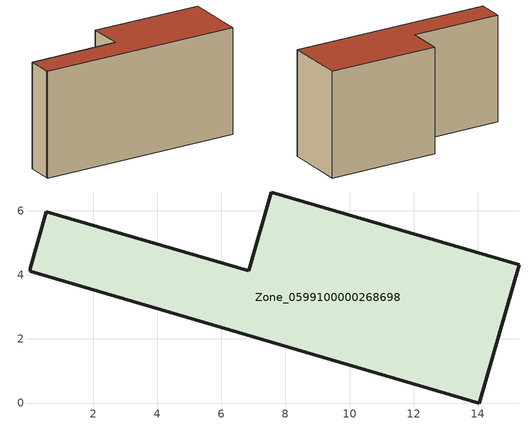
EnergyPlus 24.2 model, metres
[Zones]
Zone_0599100000268698
 floor ground (C_G): 15.3,4.31 14.04,0 0.04,4.1 0.03,4.21 0.53,5.96 6.85,4.13 7.56,6.58 z0
 wall outside (C_F): 6.85,4.13 0.53,5.96 0.03,4.21 0.04,4.1 14.04,0 15.3,4.31 7.56,6.58 6.85,4.13 z0:7.76
 roof outside (C_R): 0.03,4.21 0.04,4.1 14.04,0 15.3,4.31 7.56,6.58 6.85,4.13 0.53,5.96 z7.76
[BUILDING]
Pand.0599100000268698: North Axis=0; Terrain=City; Loads Convergence Tolerance Value=0.04; Temperature Convergence Tolerance Value=0.4; Solar Distribution=FullExterior; Maximum Number of Warmup Days=25; Minimum Number of Warmup Days=1
[Site:Location]
Rotterdam.The.Hague.AP_ZH_NLD Design_Conditions: Latitude=51.96; Longitude=4.45; Time Zone=1; Elevation=-4.5
[SITE:GROUNDTEMPERATURE:BUILDINGSURFACE]
18, 18, 18, 18, 18, 18, 18, 18, 18, 18, 18, 18
[MATERIAL] Thermal Absorptance=0.9; Solar Absorptance=0.7; Visible Absorptance=0.7
Name | Roughness | Thickness | Conductivity | Density | Specific Heat
G.TI.1946 | MediumSmooth | 0.15 | 1 | 540 | 1210
F.TI.1946 | Rough | 0.3 | 0.857143 | 1920 | 840
R.TI.1946 | MediumRough | 0.2 | 0.1 | 1500 | 1000
[CONSTRUCTION]
C_G: G.TI.1946
C_F: F.TI.1946
C_R: R.TI.1946
[ZONE]
Zone_0599100000268698: Type=1; Multiplier=1; Ceiling Height=Autocalculate; Volume=Autocalculate; Floor Area=autocalculate; Part of Total Floor Area=Yes
[ZONEINFILTRATION:DESIGNFLOWRATE]
Infil_Zone_0599100000268698: Zone or ZoneList or Space or SpaceList=Zone_0599100000268698; Schedule=AlwaysOn; Design Flow Rate Calculation Method=Flow/Area; Flow Rate per Floor Area=0.003; Constant Term Coefficient=1; Temperature Term Coefficient=0; Velocity Term Coefficient=0; Velocity Squared Term Coefficient=0
[HVACTEMPLATE:ZONE:IDEALLOADSAIRSYSTEM]
Zone_0599100000268698: Maximum Heating Supply Air Temperature=50; Minimum Cooling Supply Air Temperature=13; Maximum Heating Supply Air Humidity Ratio=0.0156; Minimum Cooling Supply Air Humidity Ratio=0.0077; Heating Limit=NoLimit; Cooling Limit=NoLimit; Dehumidification Control Type=ConstantSensibleHeatRatio; Cooling Sensible Heat Ratio=0.7; Dehumidification Setpoint=60; Humidification Control Type=None; Humidification Setpoint=30; Outdoor Air Method=None; Outdoor Air Flow Rate per Person=0.00944; Outdoor Air Flow Rate per Zone Floor Area=0; Outdoor Air Flow Rate per Zone=0; Demand Controlled Ventilation Type=None; Outdoor Air Economizer Type=NoEconomizer; Heat Recovery Type=None; Sensible Heat Recovery Effectiveness=0.7; Latent Heat Recovery Effectiveness=0.65
[ZONECONTROL:THERMOSTAT]
ThermostatControl_Zone_0599100000268698: Zone or ZoneList=Zone_0599100000268698; Control Type Schedule=DualSetpointControlType; Control 1=Thermostat_Zone_0599100000268698; Temperature Difference Between Cutout And Setpoint=0
[THERMOSTATSETPOINT:DUALSETPOINT]
Thermostat_Zone_0599100000268698: Heating Setpoint Temperature Schedule=HeatingSetpoint_Zone_0599100000268698; Cooling Setpoint Temperature Schedule=CoolingSetpoint_Zone_0599100000268698
[SCHEDULE:COMPACT]
HeatingSetpoint_Zone_0599100000268698: Through: 12/31, For: AllDays, Until: 24:00, 21
CoolingSetpoint_Zone_0599100000268698: Through: 12/31, For: AllDays, Until: 24:00, 24
DualSetpointControlType: Through: 12/31, For: AllDays, Until: 24:00, 4
AlwaysOn: Through: 12/31, For: AllDays, Until: 24:00, 1
